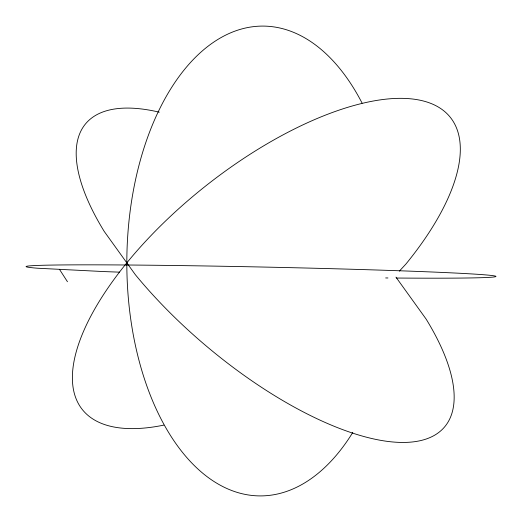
<?xml version="1.0" encoding="UTF-8"?>
<svg xmlns="http://www.w3.org/2000/svg" width="522" height="522" viewBox="0 0 522 522"><rect width="100%" height="100%" fill="white"/><g stroke="black" fill="none" stroke-linecap="round" stroke-linejoin="round"><path stroke-width="0.78" d="M399.343 271.146L405.855 264.119A234.913 98.449 -38.4 0 0 390.887 98.704A234.913 98.449 -38.4 0 0 109.339 285.984A234.913 98.449 -38.4 0 0 163.836 425.11M395.95 277.143L426.115 319.079A234.913 92.068 40.2 0 1 384.362 440.946A234.913 92.068 40.2 0 1 135.348 274.702L104.237 231.448A234.913 92.068 40.2 0 1 159.269 112.171M59.619 269.574L67.462 281.736M352.8 432.412A234.913 134.715 -89.6 0 1 161.957 420.719A234.913 134.715 -89.6 0 1 171.34 87.911A234.913 134.715 -89.6 0 1 362.085 103.095M396.544 278.037A234.913 4.509 1.2 0 0 465.454 273.574A234.913 4.509 1.2 0 0 166.57 265.404A234.913 4.509 1.2 0 0 37.551 268.223L103.656 271.564A234.913 4.509 1.2 0 0 119.675 272.158M387.944 277.965A234.913 4.509 1.2 0 1 385.673 277.945"/></g></svg>
